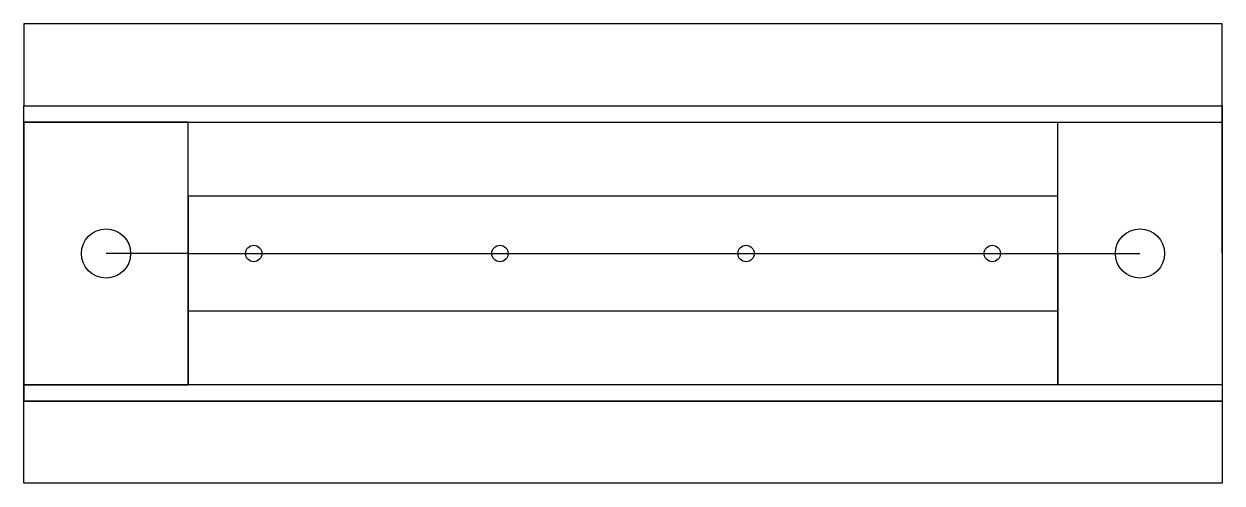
# Model space of a CAD drawing. Header units: millimetres. Extents: x -10 to 63, y -17.5 to 10.5.
import ezdxf

# ---------------------------------------------------------------- set-up
doc = ezdxf.new("R2010")
doc.units = ezdxf.units.MM
doc.layers.get('0').update_dxf_attribs({"linetype": 'CONTINUOUS'})

msp = doc.modelspace()

# ---------------------------------------------------------------- linework, layer by layer
for p, q in [((63, 10.5), (-10, 10.5)), ((-10, 10.5), (-10, 5.5)), ((63, 5.5), (63, 10.5)), ((-10, -3.5), (-10, 5.5)), ((-10, 5.5), (63, 5.5)), ((-10, -12.5), (-10, 5.5)), ((-10, 5.5), (63, 5.5)), ((63, -3.5), (63, 5.5)), ((63, 5.5), (63, -12.5)), ((0, 4.5), (-10, 4.5)), ((-10, 4.5), (-10, -11.5)), ((-10, 4.5), (63, 4.5)), ((-10, -11.5), (-10, 4.5)), ((0, -3.5), (0, 4.5)), ((0, -11.5), (0, 4.5)), ((53, -3.5), (53, 4.5)), ((53, 4.5), (63, 4.5)), ((53, -11.5), (53, 4.5)), ((63, 4.5), (63, -11.5)), ((63, 4.5), (63, -11.5)), ((-10, -3.5), (-10, -12.5)), ((0, -3.5), (-5, -3.5)), ((0, -3.5), (53, -3.5)), ((0, -3.5), (0, -11.5)), ((0, -3.5), (4, -3.5)), ((4, -3.5), (19, -3.5)), ((19, -3.5), (34, -3.5)), ((34, -3.5), (49, -3.5)), ((53, -3.5), (53, -11.5)), ((53, -3.5), (58, -3.5)), ((63, -3.5), (63, -12.5)), ((-10, -11.5), (0, -11.5)), ((63, -11.5), (-10, -11.5)), ((63, -11.5), (53, -11.5)), ((63, -12.5), (-10, -12.5)), ((-10, -12.5), (63, -12.5)), ((-10, -17.5), (-10, -12.5)), ((63, -12.5), (63, -17.5)), ((63, -17.5), (-10, -17.5))]:
    msp.add_line(p, q)
msp.add_lwpolyline([(53, 0), (0, 0), (0, -7), (53, -7)], close=True)
for centre, radius in [((-5, -3.5), 1.5), ((58, -3.5), 1.5), ((4, -3.5), 0.5), ((19, -3.5), 0.5), ((34, -3.5), 0.5), ((49, -3.5), 0.5)]:
    msp.add_circle(centre, radius)

doc.saveas('drawing.dxf')
